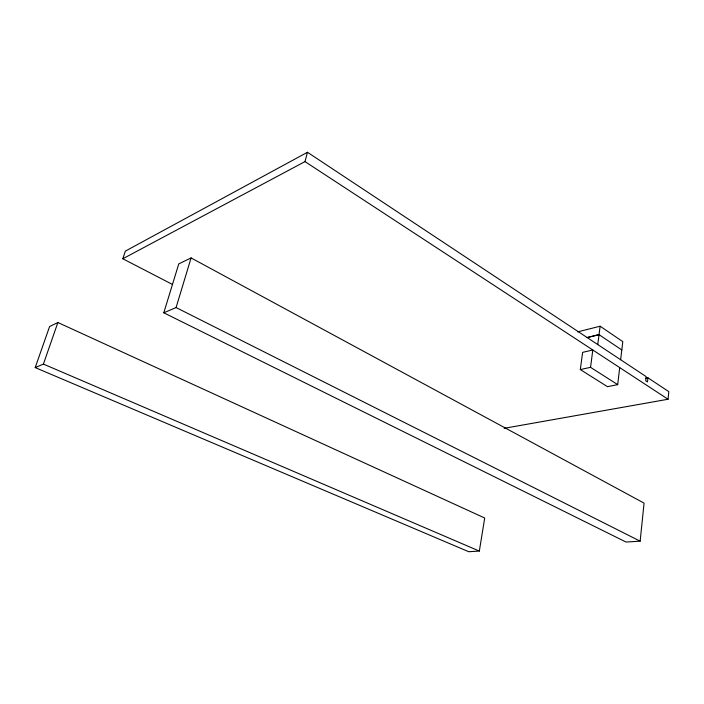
<?xml version="1.0" encoding="UTF-8"?>
<svg xmlns="http://www.w3.org/2000/svg" width="704" height="704" viewBox="0 0 704 704"><rect width="100%" height="100%" fill="white"/><g stroke="black" fill="none" stroke-linecap="round" stroke-linejoin="round"><path stroke-width="1.06" d="M504.143 428.322L668.052 399.247L668.8 391.626L647.935 377.81L645.788 378.233M640.147 541.165L644.072 503.122L191.083 257.919L178.772 263.886L163.786 312.796L626.006 542.036L640.147 541.165L176.088 307.551L163.786 312.796M647.935 377.81L647.495 381.946L645.718 380.776L646.158 376.631L307.463 152.275L125.338 251.126L122.813 258.764L172.559 284.504M617.69 384.639L590.55 367.338L592.803 349.994L582.622 352.361L580.316 369.565L607.464 386.663L617.69 384.639L619.705 367.602M620.638 359.726L622.794 341.642L600.125 326.216L577.729 331.857M597.758 344.564L600.125 326.216M479.336 551.074L484.704 518.021L57.878 322.511L49.606 326.524L35.2 367.585L468.758 551.725L479.336 551.074L43.41 364.082L35.2 367.585M122.813 258.764L304.99 161.594L307.463 152.275M176.088 307.551L191.083 257.919M43.41 364.082L57.878 322.511M586.925 337.612L599.025 334.646L621.808 349.958M587.286 337.533L599.042 334.655M580.316 369.565L590.55 367.338M304.99 161.594L668.052 399.247"/></g></svg>
